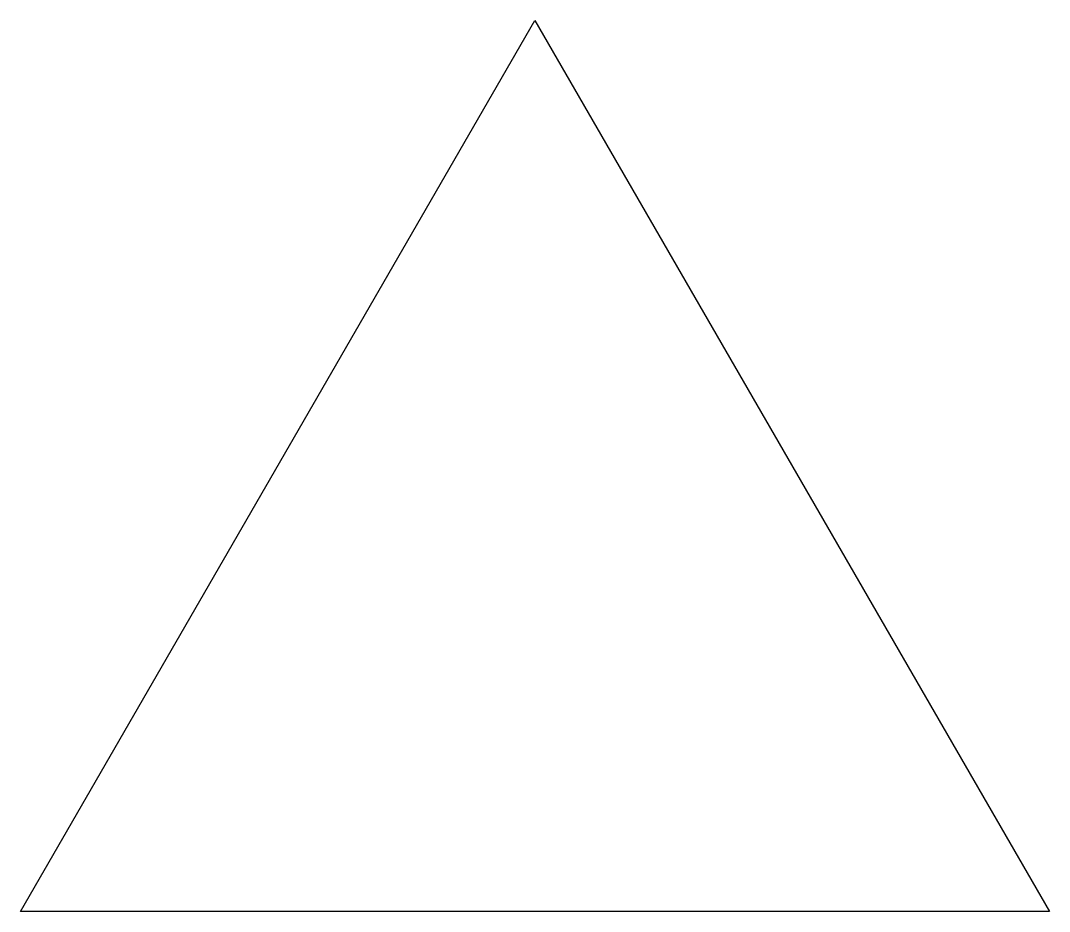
# Model space of a CAD drawing. Header units: millimetres. Extents: x 0 to 86.6, y 0 to 75.
import ezdxf

# ---------------------------------------------------------------- set-up
doc = ezdxf.new("R2010")
doc.units = ezdxf.units.MM

msp = doc.modelspace()

# ---------------------------------------------------------------- linework, layer by layer
at = {"color": 7, "linetype": 'Continuous'}
for p, q in [((0, 0), (43.301, 75)), ((43.301, 75), (86.603, 0)), ((86.603, 0), (0, 0))]:
    msp.add_line(p, q, dxfattribs=at)

doc.saveas('drawing.dxf')
